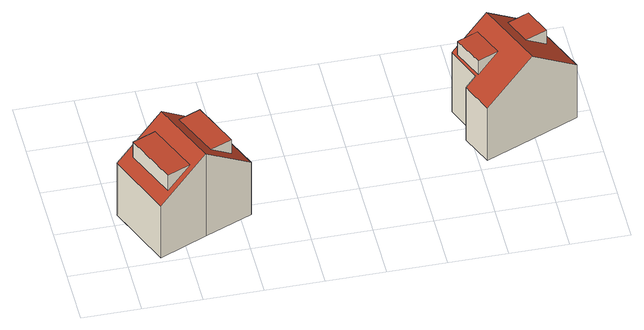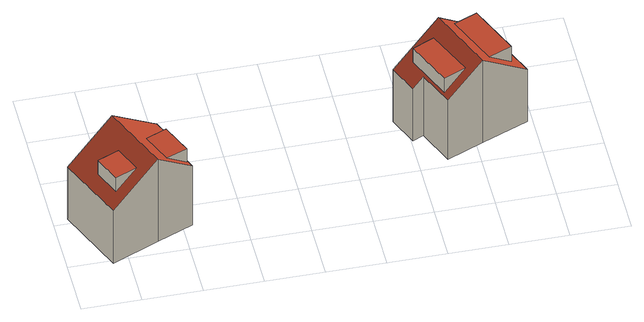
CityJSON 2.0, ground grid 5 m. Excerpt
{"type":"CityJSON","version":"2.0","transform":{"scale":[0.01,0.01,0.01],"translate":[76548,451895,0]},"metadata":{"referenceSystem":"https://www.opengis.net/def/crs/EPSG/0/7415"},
"CityObjects":{
"building1":{"type":"Building","attributes":{"Volume":388.05,"Dakoppervlakte":39.43,"Muuroppervlakte":200.01,"Vloeroppervlakte":50.56,"hoogte_Z_max_in_m_NAP":9.39,"GEB_DOEL":"woonfunctie","dateOfConstruction":"1980-01-01","measuredHeight":8.97},"children":["building1-1","building1-2"],"geometry":[{"type":"Solid","lod":"2","boundaries":[[[[0,1,2,3,4,5,6,7]],[[8,9,10,11],[12,13,14,15]],[[16,8,11,17,18,19],[20,21,22,23]],[[5,9,8,6]],[[2,1,18,17]],[[18,1,0,19]],[[3,11,10,4]],[[8,16,7,6]],[[3,2,17,11]],[[19,0,7,16]],[[5,4,10,9]],[[24,25,12,15]],[[24,14,13,25]],[[13,12,25]],[[24,15,14]],[[26,27,20,23]],[[26,23,22]],[[26,22,21,27]],[[27,21,20]]]],"semantics":{"surfaces":[{"type":"GroundSurface"},{"type":"RoofSurface"},{"type":"WallSurface"}],"values":[[0,1,1,2,2,2,2,2,2,2,2,1,2,2,2,1,2,2,2]]}}]},
"building1-1":{"type":"BuildingInstallation","attributes":{"relationToConstruction":"outside"},"parents":["building1"],"geometry":[{"type":"MultiSurface","lod":"2","boundaries":[[[24,25,12,15]],[[24,14,13,25]],[[13,12,25]],[[24,15,14]]],"semantics":{"surfaces":[{"type":"RoofSurface"},{"type":"WallSurface"}],"values":[0,1,1,1]}}]},
"building1-2":{"type":"BuildingInstallation","attributes":{"relationToConstruction":"outside"},"parents":["building1"],"geometry":[{"type":"MultiSurface","lod":"2","boundaries":[[[26,27,20,23]],[[26,23,22]],[[26,22,21,27]],[[27,21,20]]],"semantics":{"surfaces":[{"type":"RoofSurface"},{"type":"WallSurface"}],"values":[0,1,1,1]}}]},
"building2":{"type":"Building","attributes":{"Volume":393.33,"Dakoppervlakte":51.93,"Muuroppervlakte":201.85,"Vloeroppervlakte":52.21,"hoogte_Z_max_in_m_NAP":9.34,"GEB_DOEL":"woonfunctie","dateOfConstruction":"1980-01-01","measuredHeight":8.94},"children":["building2-1","building2-2"],"geometry":[{"type":"Solid","lod":"2","boundaries":[[[[28,29,30,31,32,33,34,35]],[[36,37,38,39],[40,41,42,43]],[[44,45,46,39,38,47],[48,49,50,51]],[[45,35,34,46]],[[46,34,33,32,36,39]],[[29,28,44,47]],[[38,37,31,30]],[[32,31,37,36]],[[28,35,45,44]],[[29,47,38,30]],[[52,42,41,53]],[[43,52,53,40]],[[52,43,42]],[[41,40,53]],[[50,49,54,55]],[[54,48,51,55]],[[55,51,50]],[[49,48,54]]]],"semantics":{"surfaces":[{"type":"GroundSurface"},{"type":"RoofSurface"},{"type":"WallSurface"}],"values":[[0,1,1,2,2,2,2,2,2,2,1,2,2,2,1,2,2,2]]}}]},
"building2-1":{"type":"BuildingInstallation","attributes":{"relationToConstruction":"outside"},"parents":["building2"],"geometry":[{"type":"MultiSurface","lod":"2","boundaries":[[[52,42,41,53]],[[43,52,53,40]],[[52,43,42]],[[41,40,53]]],"semantics":{"surfaces":[{"type":"RoofSurface"},{"type":"WallSurface"}],"values":[0,1,1,1]}}]},
"building2-2":{"type":"BuildingInstallation","attributes":{"relationToConstruction":"outside"},"parents":["building2"],"geometry":[{"type":"MultiSurface","lod":"2","boundaries":[[[50,49,54,55]],[[54,48,51,55]],[[55,51,50]],[[49,48,54]]],"semantics":{"surfaces":[{"type":"RoofSurface"},{"type":"WallSurface"}],"values":[0,1,1,1]}}]}
},
"vertices":[
[890,602,43],[983,642,43],[1089,387,43],[683,218,43],[276,48,43],[44,617,43],[443,784,43],[760,915,43],[443,784,938],[44,617,607],[276,48,602],[683,218,939],[549,216,844],[351,133,681],[165,578,681],[362,661,844],[760,915,680],[1089,387,608],[983,642,605],[890,602,682],[581,752,852],[768,832,699],[938,432,699],[751,352,852],[165,578,845],[351,133,845],[938,432,847],[768,832,847],
[3042,916,41],[2917,1227,41],[3227,1357,41],[3631,1527,41],[3874,942,41],[3473,772,41],[3070,600,41],[2954,876,41],[3874,942,610],[3631,1527,608],[3227,1357,934],[3473,772,934],[3675,1156,685],[3490,1078,834],[3393,1311,834],[3577,1389,685],[3042,916,679],[2954,876,607],[3070,600,607],[2917,1227,683],[2952,1181,694],[3130,1255,838],[3242,991,838],[3064,916,694],[3577,1389,834],[3675,1156,834],[2952,1181,837],[3064,916,837]
]}
